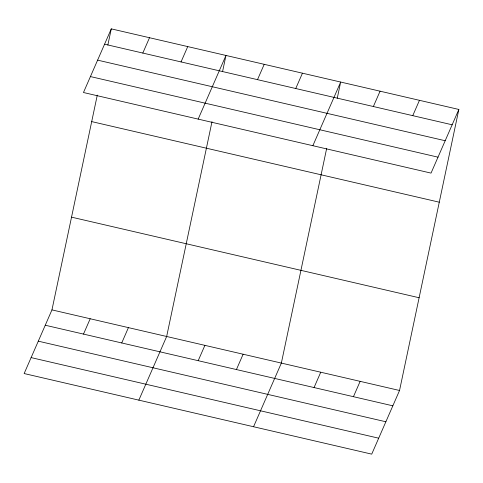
<?xml version="1.0" encoding="UTF-8"?>
<svg xmlns="http://www.w3.org/2000/svg" width="483" height="483" viewBox="0 0 483 483"><rect width="100%" height="100%" fill="white"/><g stroke="black" fill="none" stroke-linecap="round" stroke-linejoin="round"><path stroke-width="0.72" d="M458.85 109.454L431.041 173.107L83.462 92.513L111.277 28.859L458.85 109.454L399.538 390.487L371.723 454.141L24.15 373.546L51.959 309.893L97.294 95.103M107.854 45.052L111.277 28.859M211.995 121.698L166.659 336.488L138.85 400.141M222.554 71.647L225.972 55.454L198.163 119.108M326.695 148.293L281.36 363.083L253.551 426.737M337.255 98.242L340.672 82.05L312.863 145.703M142.811 53.058L149.507 37.728M181.04 61.927L187.742 46.591M83.493 334.091L90.194 318.762M121.728 342.96L128.424 327.625M257.505 79.653L264.207 64.324M295.741 88.522L302.443 73.187M198.193 360.686L204.895 345.357M236.429 369.555L243.124 354.22M373.365 106.52L380.067 91.184M412.76 115.654L419.455 100.319M314.053 387.553L320.748 372.218M353.441 396.688L360.143 381.353M104.576 44.195L452.148 124.789M97.608 60.14L445.187 140.734M90.43 76.568L438.009 157.162M91.698 121.601L439.276 202.196M71.532 217.151L419.111 297.745M51.959 309.893L399.538 390.487M45.257 325.228L392.836 405.823M38.296 341.173L385.869 421.768M31.117 357.601L378.69 438.196"/></g></svg>
